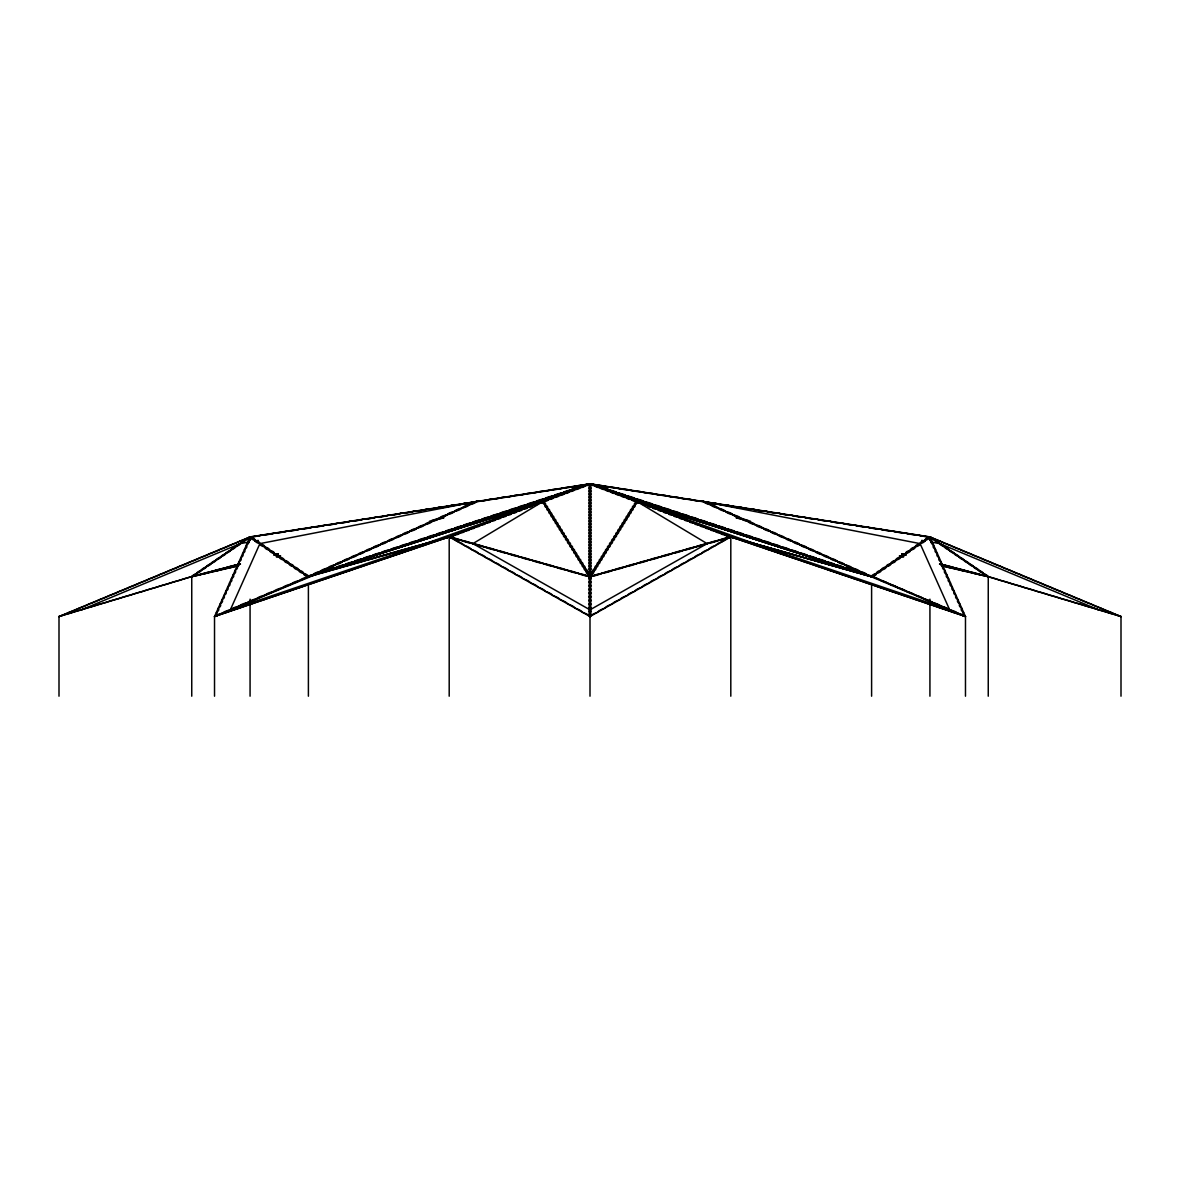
<?xml version="1.0" encoding="UTF-8"?>
<svg xmlns="http://www.w3.org/2000/svg" width="1180" height="1180" viewBox="0 0 1180 1180"><rect width="100%" height="100%" fill="white"/><g stroke="black" fill="none" stroke-linecap="round" stroke-linejoin="round"><path stroke-width="1.5" d="M1121 696.2L1121 616.55L929.929 536.9A17.228 4.897 1.9 0 0 925.017 540.248A17.228 4.897 1.9 0 0 920.105 543.611A16.83 5.163 5.7 0 1 915.252 546.915A16.83 4.779 1.9 0 0 910.414 550.234A16.83 4.779 1.9 0 0 905.562 553.538A16.83 5.163 5.7 0 1 900.709 556.857A16.83 5.163 5.7 0 1 895.856 560.161A16.83 5.163 5.7 0 1 891.003 563.48A16.83 4.779 1.9 0 0 886.15 566.784A16.83 5.163 5.7 0 1 881.312 570.102A16.83 4.779 1.9 0 0 876.46 573.406A16.83 4.779 1.9 0 0 871.71 576.091L965.476 616.55L965.476 696.2M588.451 576.106L588.348 575.914A17.081 3.82 10.5 0 1 588.746 574.719L589.203 574.026A17.081 3.82 10.5 0 0 586.667 571.385A17.081 3.82 10.5 0 0 584.587 568.052A17.081 3.82 10.5 0 1 582.522 564.733A17.081 3.82 10.5 0 0 580.442 561.4A17.081 3.82 10.5 0 1 578.362 558.081A17.081 3.82 10.5 0 0 576.283 554.748A17.081 3.82 10.5 0 1 574.218 551.414A17.081 3.82 10.5 0 0 572.138 548.095A17.081 3.82 10.5 0 1 570.058 544.762A17.081 3.82 10.5 0 1 567.978 541.428A17.081 3.82 10.5 0 1 565.899 538.11A17.081 3.82 10.5 0 1 563.834 534.776A17.081 3.82 10.5 0 1 561.754 531.457A17.081 3.82 10.5 0 1 559.674 528.124A17.081 3.82 10.5 0 0 557.594 524.79A17.081 3.82 10.5 0 1 555.529 521.472A17.081 3.82 10.5 0 1 553.45 518.138A17.081 3.82 10.5 0 0 551.37 514.804A17.081 3.82 10.5 0 0 549.29 511.486A17.081 3.82 10.5 0 1 547.225 508.152A17.081 3.82 10.5 0 1 545.145 504.834A17.081 3.82 10.5 0 0 543.066 501.5L538.05 503.049M591.549 576.106L591.652 575.914A17.081 3.82 -10.5 0 0 591.254 574.719L590.797 574.026A17.081 3.82 -10.5 0 1 593.334 571.385A17.081 3.82 -10.5 0 0 595.413 568.052A17.081 3.82 -10.5 0 0 597.478 564.733A17.081 3.82 -10.5 0 0 599.558 561.4A17.081 3.82 -10.5 0 0 601.638 558.081A17.081 3.82 -10.5 0 1 603.718 554.748A17.081 3.82 -10.5 0 1 605.783 551.414A17.081 3.82 -10.5 0 0 607.862 548.095A17.081 3.82 -10.5 0 1 609.942 544.762A17.081 3.82 -10.5 0 0 612.022 541.428A17.081 3.82 -10.5 0 0 614.101 538.11A17.081 3.82 -10.5 0 1 616.167 534.776A17.081 3.82 -10.5 0 0 618.246 531.457A17.081 3.82 -10.5 0 0 620.326 528.124A17.081 3.82 -10.5 0 0 622.406 524.79A17.081 3.82 -10.5 0 0 624.471 521.472A17.081 3.82 -10.5 0 0 626.55 518.138A17.081 3.82 -10.5 0 0 628.63 514.804A17.081 3.82 -10.5 0 1 630.71 511.486A17.081 3.82 -10.5 0 0 632.775 508.152A17.081 3.82 -10.5 0 0 634.855 504.834A17.081 3.82 -10.5 0 1 636.935 501.5L641.95 503.049M939.663 563.893L988.25 576.725L1121 616.55A17.007 2.552 16.7 0 1 1117.962 615.473L1117.003 615.119A17.007 2.552 16.7 0 1 1110.94 612.361A17.007 2.552 16.7 0 1 1100.881 608.172A17.007 2.552 16.7 0 1 1090.836 603.968A17.007 2.552 16.7 0 1 1080.777 599.779A17.007 2.552 16.7 0 1 1070.717 595.59A17.007 2.552 16.7 0 1 1060.658 591.401A17.007 2.552 16.7 0 1 1050.598 587.212A17.007 2.552 16.7 0 1 1040.554 583.009A17.007 2.552 16.7 0 1 1030.494 578.82A17.007 2.552 16.7 0 1 1020.435 574.63A17.007 2.552 16.7 0 1 1010.375 570.442A17.007 2.552 16.7 0 1 1000.316 566.238A17.007 2.552 16.7 0 1 990.271 562.049A17.007 2.552 16.7 0 1 980.211 557.86A17.007 2.552 16.7 0 1 970.152 553.671A17.007 2.552 16.7 0 1 960.092 549.482A17.007 2.552 16.7 0 1 950.048 545.278A17.007 2.552 16.7 0 1 939.988 541.089A17.007 2.552 16.7 0 1 933.351 538.582L932.554 538.227A17.228 2.581 16.7 0 0 929.929 536.9L590 483.8A18.511 3.304 -13.1 0 1 584.351 484.936L583.259 485.113A18.511 3.304 -13.1 0 1 577.404 485.762A18.511 5.266 -1.9 0 1 564.822 487.738A18.511 3.304 -13.1 0 1 552.225 489.7A18.511 5.266 -1.9 0 1 539.644 491.662A18.511 3.304 -13.1 0 1 527.047 493.638A18.511 5.266 -1.9 0 1 514.465 495.6A18.511 3.304 -13.1 0 1 501.869 497.562A18.511 5.266 -1.9 0 1 489.287 499.538A18.511 3.304 -13.1 0 1 476.691 501.5A17.081 4.853 -1.9 0 1 469.242 504.834A17.081 4.853 -1.9 0 0 461.793 508.152A17.081 4.853 -1.9 0 0 454.359 511.486A17.081 4.853 -1.9 0 0 446.91 514.804A17.081 4.853 -1.9 0 0 439.462 518.138A17.081 4.853 -1.9 0 0 432.013 521.472A17.081 4.853 -1.9 0 0 424.579 524.79A17.081 4.853 -1.9 0 1 417.13 528.124A17.081 4.853 -1.9 0 1 409.681 531.457A17.081 4.853 -1.9 0 0 402.233 534.776A17.081 4.853 -1.9 0 0 394.799 538.11A17.081 4.853 -1.9 0 0 387.35 541.428A17.081 4.853 -1.9 0 1 379.901 544.762A17.081 4.853 -1.9 0 0 372.452 548.095A17.081 4.853 -1.9 0 1 365.018 551.414A17.081 4.853 -1.9 0 0 357.57 554.748A17.081 4.853 -1.9 0 1 350.121 558.081A17.081 4.853 -1.9 0 1 342.672 561.4A17.081 4.853 -1.9 0 1 335.223 564.733A17.081 4.853 -1.9 0 1 327.789 568.052A17.081 4.853 -1.9 0 0 320.341 571.385A17.081 4.853 -1.9 0 0 312.892 574.719L312.095 575.501L322.273 572.33M739.801 508.005L703.31 501.5A18.511 5.266 1.9 0 1 690.713 499.538A18.511 5.266 1.9 0 1 678.131 497.562A18.511 5.266 1.9 0 1 665.535 495.6A18.511 5.266 1.9 0 1 652.953 493.638A18.511 5.266 1.9 0 1 640.356 491.662A18.511 5.266 1.9 0 1 627.775 489.7A18.511 5.266 1.9 0 1 615.178 487.738A18.511 5.266 1.9 0 1 602.597 485.762A18.511 3.304 13.1 0 1 596.741 485.113L595.649 484.936A18.511 3.304 13.1 0 1 590 483.8A18.511 4.145 10.5 0 1 589.012 484.936L588.599 485.113A18.511 4.145 10.5 0 1 584.779 485.762A18.511 4.145 10.5 0 1 579.572 487.738A18.511 4.145 10.5 0 1 574.35 489.7A18.511 4.145 10.5 0 1 569.144 491.662A18.511 4.145 10.5 0 1 563.922 493.638A18.511 4.145 10.5 0 1 558.715 495.6A18.511 4.145 10.5 0 1 553.494 497.562A18.511 4.145 10.5 0 1 548.287 499.538L543.066 501.5A18.511 4.145 10.5 0 1 542.682 502.223L542.608 502.444A17.081 3.82 10.5 0 0 545.145 504.834A17.081 3.82 10.5 0 1 547.225 508.152A17.081 3.82 10.5 0 1 549.29 511.486A17.081 3.82 10.5 0 0 551.37 514.804A17.081 3.82 10.5 0 0 553.45 518.138A17.081 3.82 10.5 0 1 555.529 521.472A17.081 3.82 10.5 0 1 557.594 524.79A17.081 3.82 10.5 0 0 559.674 528.124A17.081 3.82 10.5 0 1 561.754 531.457A17.081 3.82 10.5 0 1 563.834 534.776A17.081 3.82 10.5 0 1 565.899 538.11A17.081 3.82 10.5 0 1 567.978 541.428A17.081 3.82 10.5 0 1 570.058 544.762A17.081 3.82 10.5 0 1 572.138 548.095A17.081 3.82 10.5 0 0 574.218 551.414A17.081 3.82 10.5 0 1 576.283 554.748A17.081 3.82 10.5 0 0 578.362 558.081A17.081 3.82 10.5 0 1 580.442 561.4A17.081 3.82 10.5 0 0 582.522 564.733A17.081 3.82 10.5 0 1 584.587 568.052A17.081 3.82 10.5 0 0 586.667 571.385A17.081 3.82 10.5 0 0 588.746 574.719L590 573.731L591.254 574.719A17.081 3.82 -10.5 0 0 593.334 571.385A17.081 3.82 -10.5 0 1 595.413 568.052A17.081 3.82 -10.5 0 1 597.478 564.733A17.081 3.82 -10.5 0 1 599.558 561.4A17.081 3.82 -10.5 0 1 601.638 558.081A17.081 3.82 -10.5 0 0 603.718 554.748A17.081 3.82 -10.5 0 0 605.783 551.414A17.081 3.82 -10.5 0 1 607.862 548.095A17.081 3.82 -10.5 0 0 609.942 544.762A17.081 3.82 -10.5 0 1 612.022 541.428A17.081 3.82 -10.5 0 1 614.101 538.11A17.081 3.82 -10.5 0 0 616.167 534.776A17.081 3.82 -10.5 0 1 618.246 531.457A17.081 3.82 -10.5 0 1 620.326 528.124A17.081 3.82 -10.5 0 1 622.406 524.79A17.081 3.82 -10.5 0 1 624.471 521.472A17.081 3.82 -10.5 0 1 626.55 518.138A17.081 3.82 -10.5 0 1 628.63 514.804A17.081 3.82 -10.5 0 0 630.71 511.486A17.081 3.82 -10.5 0 1 632.775 508.152A17.081 3.82 -10.5 0 1 634.855 504.834A17.081 3.82 -10.5 0 0 637.392 502.444L637.392 502.178A18.511 4.145 -10.5 0 1 636.935 501.5L631.713 499.538A18.511 4.145 -10.5 0 1 626.506 497.562A18.511 4.145 -10.5 0 1 621.285 495.6A18.511 4.145 -10.5 0 1 616.078 493.638A18.511 4.145 -10.5 0 1 610.856 491.662A18.511 4.145 -10.5 0 1 605.65 489.7A18.511 4.145 -10.5 0 1 600.428 487.738A18.511 4.145 -10.5 0 1 595.222 485.762A18.511 4.145 -10.5 0 1 591.401 485.113L590.988 484.936A18.511 4.145 -10.5 0 1 590 483.8L250.072 536.9L59 616.55L59 696.2M591.254 574.719L590 575.501L588.746 574.719M238.862 565.515A17.051 3.039 -13.1 0 0 230.292 567.727A17.051 3.039 -13.1 0 0 217.445 570.736A17.051 3.039 -13.1 0 0 204.597 573.731L199.361 574.719A17.081 3.053 -13.1 0 0 193.889 575.914L59 616.55A13.482 2.021 -16.7 0 1 61.685 615.591L62.614 615.282A13.482 2.021 -16.7 0 1 70.18 613.202A13.482 2.021 -16.7 0 1 81.346 609.839A16.107 2.419 -16.7 0 1 93.618 606.166A16.107 2.419 -16.7 0 1 105.89 602.479A16.107 2.419 -16.7 0 1 118.147 598.806A16.107 2.419 -16.7 0 1 130.419 595.118A16.107 2.419 -16.7 0 1 142.691 591.446A16.107 2.419 -16.7 0 1 154.949 587.758A16.107 2.419 -16.7 0 1 167.221 584.085A16.107 2.419 -16.7 0 1 179.478 580.398A16.107 2.419 -16.7 0 1 191.75 576.725L240.337 563.893M59 616.55A17.007 2.552 -16.7 0 0 62.039 615.473L62.997 615.119A17.007 2.552 -16.7 0 0 69.059 612.361A17.007 2.552 -16.7 0 0 79.119 608.172A17.007 2.552 -16.7 0 0 89.164 603.968A17.007 2.552 -16.7 0 0 99.223 599.779A17.007 2.552 -16.7 0 0 109.283 595.59A17.007 2.552 -16.7 0 0 119.342 591.401A17.007 2.552 -16.7 0 0 129.402 587.212A17.007 2.552 -16.7 0 0 139.447 583.009A17.007 2.552 -16.7 0 0 149.506 578.82A17.007 2.552 -16.7 0 0 159.566 574.63A17.007 2.552 -16.7 0 0 169.625 570.442A17.007 2.552 -16.7 0 0 179.685 566.238A17.007 2.552 -16.7 0 0 189.729 562.049A17.007 2.552 -16.7 0 0 199.789 557.86A17.007 2.552 -16.7 0 0 209.848 553.671A17.007 2.552 -16.7 0 0 219.908 549.482A17.007 2.552 -16.7 0 0 229.953 545.278A17.007 2.552 -16.7 0 0 240.012 541.089A17.007 2.552 -16.7 0 0 246.65 538.582L247.446 538.227A17.228 2.581 -16.7 0 1 250.072 536.9A17.228 4.897 -1.9 0 1 254.983 540.248A17.228 5.295 -5.7 0 0 259.895 543.611A16.83 4.779 -1.9 0 1 264.748 546.915A16.83 4.779 -1.9 0 1 269.586 550.234A16.83 5.163 -5.7 0 0 274.439 553.538A16.83 4.779 -1.9 0 1 279.291 556.857A16.83 5.163 -5.7 0 0 284.144 560.161A16.83 4.779 -1.9 0 1 288.997 563.48A16.83 4.779 -1.9 0 1 293.85 566.784A16.83 5.163 -5.7 0 0 298.688 570.102A16.83 4.779 -1.9 0 1 303.54 573.406A16.83 4.779 -1.9 0 1 308.29 576.091L308.747 575.914A17.081 4.853 -1.9 0 1 312.892 574.719L371.582 556.518M81.346 609.839L240.248 543.611A17.228 2.581 -16.7 0 1 245.16 540.248A17.228 3.068 -13.1 0 0 250.072 536.9A18.511 5.266 -1.9 0 0 262.668 534.938A18.511 3.304 -13.1 0 0 275.25 532.962A18.511 3.304 -13.1 0 0 287.846 531A18.511 3.304 -13.1 0 0 300.428 529.038A18.511 3.304 -13.1 0 0 313.024 527.062A18.511 5.266 -1.9 0 0 325.606 525.1A18.511 3.304 -13.1 0 0 338.203 523.138A18.511 3.304 -13.1 0 0 350.785 521.162A18.511 3.304 -13.1 0 0 363.381 519.2A18.511 5.266 -1.9 0 0 375.978 517.238A18.511 3.304 -13.1 0 0 388.559 515.262A18.511 3.304 -13.1 0 0 401.156 513.3A18.511 3.304 -13.1 0 0 413.738 511.338A18.511 3.304 -13.1 0 0 426.334 509.362A18.511 3.304 -13.1 0 0 438.916 507.4A18.511 3.304 -13.1 0 0 451.512 505.438A18.511 5.266 -1.9 0 0 464.094 503.462A18.511 3.304 -13.1 0 0 466.852 503.226L467.855 503.108A18.511 3.304 -13.1 0 0 472.148 502.444L473.269 502.223A18.511 3.304 -13.1 0 0 476.691 501.5A18.511 5.266 -1.9 0 0 489.287 499.538A18.511 3.304 -13.1 0 0 501.869 497.562A18.511 5.266 -1.9 0 0 514.465 495.6A18.511 3.304 -13.1 0 0 527.047 493.638A18.511 5.266 -1.9 0 0 539.644 491.662A18.511 3.304 -13.1 0 0 552.225 489.7A18.511 5.266 -1.9 0 0 564.822 487.738A18.511 3.304 -13.1 0 0 577.404 485.762A18.511 5.266 -1.9 0 0 584.248 485.113L585.295 484.936A18.511 5.266 -1.9 0 0 590 483.8L607.671 487.915M604.957 487.148A17.051 3.039 13.1 0 0 602.847 486.794A17.051 3.039 13.1 0 0 590 483.8L449.197 536.9L214.524 616.55L214.524 696.2M871.71 576.106L871.253 575.914A17.081 4.853 1.9 0 0 867.108 574.719A17.081 4.853 1.9 0 0 859.66 571.385A17.081 4.853 1.9 0 1 852.211 568.052A17.081 4.853 1.9 0 1 844.777 564.733A17.081 4.853 1.9 0 1 837.328 561.4A17.081 4.853 1.9 0 1 829.879 558.081A17.081 4.853 1.9 0 1 822.431 554.748A17.081 4.853 1.9 0 1 814.982 551.414A17.081 4.853 1.9 0 0 807.548 548.095A17.081 4.853 1.9 0 1 800.099 544.762A17.081 4.853 1.9 0 1 792.65 541.428A17.081 4.853 1.9 0 1 785.202 538.11A17.081 4.853 1.9 0 1 777.767 534.776A17.081 4.853 1.9 0 0 770.319 531.457A17.081 4.853 1.9 0 1 762.87 528.124A17.081 4.853 1.9 0 0 755.421 524.79A17.081 4.853 1.9 0 1 747.987 521.472A17.081 4.853 1.9 0 0 740.538 518.138A17.081 4.853 1.9 0 0 733.09 514.804A17.081 4.853 1.9 0 1 725.641 511.486A17.081 4.853 1.9 0 1 718.207 508.152A17.081 4.853 1.9 0 1 710.758 504.834A17.081 4.853 1.9 0 1 703.31 501.5A18.511 3.304 13.1 0 0 706.731 502.223L707.852 502.444A18.511 3.304 13.1 0 0 712.145 503.108L713.148 503.226A18.511 3.304 13.1 0 0 715.906 503.462A18.511 5.266 1.9 0 0 728.488 505.438A18.511 3.304 13.1 0 0 741.084 507.4A18.511 3.304 13.1 0 0 753.666 509.362A18.511 5.266 1.9 0 0 766.263 511.338A18.511 5.266 1.9 0 0 778.844 513.3A18.511 5.266 1.9 0 0 791.441 515.262A18.511 5.266 1.9 0 0 804.023 517.238A18.511 5.266 1.9 0 0 816.619 519.2A18.511 5.266 1.9 0 0 829.216 521.162A18.511 3.304 13.1 0 0 841.797 523.138A18.511 5.266 1.9 0 0 854.394 525.1A18.511 5.266 1.9 0 0 866.976 527.062A18.511 5.266 1.9 0 0 879.572 529.038A18.511 5.266 1.9 0 0 892.154 531A18.511 5.266 1.9 0 0 904.75 532.962A18.511 3.304 13.1 0 0 917.332 534.938A18.511 5.266 1.9 0 0 929.929 536.9L965.476 616.55A13.482 1.283 18 0 1 962.88 615.591L962.098 615.282A13.482 1.283 18 0 1 957.57 613.202A13.482 1.283 18 0 1 949.664 609.839L754.507 543.611L636.935 501.5A18.511 4.145 -10.5 0 1 631.713 499.538L590 483.8A17.036 4.838 -1.9 0 0 580.914 486.794A17.051 4.853 -1.9 0 0 571.828 489.789A17.051 4.853 -1.9 0 0 562.742 492.798A17.051 4.853 -1.9 0 0 553.671 495.792A17.051 4.853 -1.9 0 0 544.585 498.786A17.051 4.853 -1.9 0 0 535.499 501.78A17.051 4.853 -1.9 0 0 526.413 504.789A17.051 4.853 -1.9 0 0 517.327 507.784A17.051 4.853 -1.9 0 0 508.241 510.778A17.051 4.853 -1.9 0 0 499.155 513.772A17.051 4.853 -1.9 0 0 490.069 516.766A17.051 4.853 -1.9 0 0 480.998 519.775A17.051 4.853 -1.9 0 0 471.912 522.77A17.051 4.853 -1.9 0 0 462.825 525.764A17.051 4.853 -1.9 0 0 453.74 528.758A17.051 4.853 -1.9 0 0 444.654 531.767A17.051 4.853 -1.9 0 0 435.568 534.761A17.051 4.853 -1.9 0 0 426.481 537.755A17.051 4.853 -1.9 0 0 417.41 540.75A17.051 4.853 -1.9 0 0 408.324 543.759A17.051 4.853 -1.9 0 0 399.238 546.753A17.051 4.853 -1.9 0 0 390.152 549.747A17.051 4.853 -1.9 0 0 381.066 552.742A17.051 4.853 -1.9 0 0 371.98 555.736A17.051 4.853 -1.9 0 0 362.894 558.745A17.051 4.853 -1.9 0 0 353.808 561.739A17.051 4.853 -1.9 0 0 344.737 564.733A17.051 4.853 -1.9 0 0 335.651 567.727A17.051 4.853 -1.9 0 0 326.565 570.736A17.051 4.853 -1.9 0 0 317.479 573.731L214.524 616.55L250.072 536.9A18.511 3.304 -13.1 0 0 262.668 534.938A18.511 5.266 -1.9 0 0 275.25 532.962A18.511 5.266 -1.9 0 0 287.846 531A18.511 5.266 -1.9 0 0 300.428 529.038A18.511 5.266 -1.9 0 0 313.024 527.062A18.511 3.304 -13.1 0 0 325.606 525.1A18.511 5.266 -1.9 0 0 338.203 523.138A18.511 5.266 -1.9 0 0 350.785 521.162A18.511 5.266 -1.9 0 0 363.381 519.2A18.511 3.304 -13.1 0 0 375.978 517.238A18.511 5.266 -1.9 0 0 388.559 515.262A18.511 5.266 -1.9 0 0 401.156 513.3A18.511 5.266 -1.9 0 0 413.738 511.338A18.511 5.266 -1.9 0 0 426.334 509.362A18.511 5.266 -1.9 0 0 438.916 507.4A18.511 5.266 -1.9 0 0 451.512 505.438A18.511 3.304 -13.1 0 0 464.094 503.462A18.511 5.266 -1.9 0 0 467.59 503.226L468.726 503.108A18.511 5.266 -1.9 0 0 473.018 502.444L474.006 502.223A18.511 5.266 -1.9 0 0 476.691 501.5L308.393 576.725A16.107 1.519 -18 0 1 299.72 580.398A16.107 1.519 -18 0 1 291.047 584.085A16.107 4.941 -5.7 0 0 282.374 587.758A16.107 1.519 -18 0 1 273.701 591.446A16.107 1.519 -18 0 1 265.028 595.118A16.107 1.519 -18 0 1 256.355 598.806A16.107 4.941 -5.7 0 0 247.682 602.479A16.107 1.519 -18 0 1 239.009 606.166A16.107 4.941 -5.7 0 0 230.336 609.839A13.482 4.145 -5.7 0 0 222.43 613.202A13.482 1.283 -18 0 1 217.902 615.282L217.12 615.591A13.482 1.283 -18 0 1 214.524 616.55A13.482 4.145 -5.7 0 1 215.733 615.591L216.265 615.282A13.482 4.145 -5.7 0 1 222.43 613.202A13.482 1.283 -18 0 0 230.336 609.839A16.107 1.519 -18 0 0 239.009 606.166A16.107 4.941 -5.7 0 1 247.682 602.479A16.107 1.519 -18 0 0 256.355 598.806A16.107 4.941 -5.7 0 1 265.028 595.118A16.107 4.941 -5.7 0 1 273.701 591.446A16.107 4.941 -5.7 0 1 282.374 587.758A16.107 1.519 -18 0 0 291.047 584.085A16.107 4.941 -5.7 0 1 299.72 580.398A16.107 4.941 -5.7 0 1 308.393 576.725L590 483.8A18.511 5.266 1.9 0 0 594.705 484.936L595.753 485.113A18.511 5.266 1.9 0 0 602.597 485.762A18.511 3.304 13.1 0 0 615.178 487.738A18.511 3.304 13.1 0 0 627.775 489.7A18.511 3.304 13.1 0 0 640.356 491.662A18.511 3.304 13.1 0 0 652.953 493.638A18.511 3.304 13.1 0 0 665.535 495.6A18.511 3.304 13.1 0 0 678.131 497.562A18.511 3.304 13.1 0 0 690.713 499.538A18.511 3.304 13.1 0 0 703.31 501.5L920.105 543.611A17.228 5.295 5.7 0 0 925.017 540.248A17.228 5.295 5.7 0 0 929.088 538.552L929.383 538.257A17.007 5.222 5.7 0 1 929.929 536.9A17.007 2.552 16.7 0 0 932.554 538.227L933.1 538.552A17.228 2.581 16.7 0 1 934.84 540.248A17.228 2.581 16.7 0 1 939.752 543.611A16.83 2.994 13.1 0 0 944.605 546.915A16.83 2.522 16.7 0 1 949.443 550.234A16.83 2.994 13.1 0 0 954.296 553.538A16.83 2.994 13.1 0 0 959.148 556.857A16.83 2.994 13.1 0 0 964.001 560.161A16.83 2.522 16.7 0 1 968.854 563.48A16.83 2.994 13.1 0 0 973.707 566.784A16.83 2.994 13.1 0 0 978.544 570.102A16.83 2.994 13.1 0 0 983.397 573.406A16.83 2.522 16.7 0 1 988.25 576.725A16.107 2.419 16.7 0 1 1000.522 580.398A16.107 2.419 16.7 0 1 1012.779 584.085A16.107 2.419 16.7 0 1 1025.051 587.758A16.107 2.419 16.7 0 1 1037.309 591.446A16.107 2.419 16.7 0 1 1049.581 595.118A16.107 2.419 16.7 0 1 1061.852 598.806A16.107 2.419 16.7 0 1 1074.11 602.479A16.107 2.419 16.7 0 1 1086.382 606.166A16.107 2.419 16.7 0 1 1098.654 609.839A13.482 2.021 16.7 0 1 1109.82 613.202A13.482 2.021 16.7 0 1 1117.386 615.282L1118.315 615.591A13.482 2.021 16.7 0 1 1121 616.55M572.33 487.915L590 483.8L730.803 536.9L965.476 616.55A13.482 4.145 5.7 0 0 964.267 615.591L963.736 615.282A13.482 4.145 5.7 0 0 957.57 613.202A13.482 4.145 5.7 0 0 949.664 609.839A16.107 1.519 18 0 1 940.991 606.166A16.107 1.519 18 0 1 932.318 602.479A16.107 4.941 5.7 0 0 923.645 598.806A16.107 4.941 5.7 0 0 914.972 595.118A16.107 4.941 5.7 0 0 906.299 591.446A16.107 1.519 18 0 1 897.626 587.758A16.107 1.519 18 0 1 888.953 584.085A16.107 1.519 18 0 1 880.28 580.398A16.107 1.519 18 0 1 871.607 576.725L590 483.8L327.819 570.456M240.469 564.055A17.081 3.053 -13.1 0 1 237.18 564.733A17.081 3.053 -13.1 0 1 224.583 568.052A17.081 3.053 -13.1 0 0 211.972 571.385A17.081 3.053 -13.1 0 0 199.361 574.719L196.986 575.501M314.662 574.719L316.668 574.026M323.055 572.064L327.052 570.707M191.75 696.2L191.75 576.725A16.83 2.522 -16.7 0 1 196.603 573.406A16.83 2.522 -16.7 0 1 201.456 570.102A16.83 2.994 -13.1 0 0 206.294 566.784A16.83 2.994 -13.1 0 0 211.146 563.48A16.83 2.994 -13.1 0 0 215.999 560.161A16.83 2.994 -13.1 0 0 220.852 556.857A16.83 2.994 -13.1 0 0 225.705 553.538A16.83 2.994 -13.1 0 0 230.557 550.234A16.83 2.522 -16.7 0 1 235.395 546.915A16.83 2.522 -16.7 0 1 240.248 543.611A17.228 3.068 -13.1 0 0 245.16 540.248A17.228 2.581 -16.7 0 1 246.9 538.552L247.387 538.257A17.007 2.552 -16.7 0 0 250.072 536.9L308.393 576.725A16.83 1.593 -18 0 0 320.105 573.406A16.83 1.593 -18 0 0 331.816 570.102A16.83 1.593 -18 0 0 343.528 566.784A16.83 1.593 -18 0 0 355.239 563.48A16.83 1.593 -18 0 0 366.936 560.161A16.83 1.593 -18 0 0 378.647 556.857A16.83 1.593 -18 0 0 390.359 553.538A16.83 1.593 -18 0 0 402.07 550.234A16.83 1.593 -18 0 0 413.782 546.915A16.83 1.593 -18 0 0 425.493 543.611A17.228 1.637 -18 0 0 437.338 540.248L449.197 536.9L590 616.55A13.482 3.835 -9 0 0 590.974 615.591L591.165 615.282A13.482 3.835 -9 0 0 590 613.202A13.482 3.835 9 0 1 590 609.839A16.107 4.573 9 0 1 590 606.166A16.107 4.573 9 0 1 590 602.479A16.107 4.573 9 0 1 590 598.806A16.107 4.573 9 0 1 590 595.118A16.107 4.573 9 0 1 590 591.446A16.107 4.573 9 0 1 590 587.758A16.107 4.573 9 0 1 590 584.085A16.107 4.573 9 0 1 590 580.398A16.107 4.573 -9 0 0 590 576.725L636.935 501.5A17.081 3.82 -10.5 0 1 637.392 502.178L637.584 502.444A18.511 4.145 -10.5 0 0 639.354 503.108L639.973 503.226A18.511 4.145 -10.5 0 0 642.156 503.462A18.511 4.145 -10.5 0 0 647.363 505.438A18.511 4.145 -10.5 0 0 652.584 507.4A18.511 4.145 -10.5 0 0 657.791 509.362A18.511 4.145 -10.5 0 0 663.013 511.338A18.511 4.145 -10.5 0 0 668.219 513.3A18.511 4.145 -10.5 0 0 673.441 515.262A18.511 4.145 -10.5 0 0 678.648 517.238A18.511 4.145 -10.5 0 0 683.869 519.2A18.511 4.145 -10.5 0 0 689.091 521.162A18.511 4.145 -10.5 0 0 694.297 523.138A18.511 4.145 -10.5 0 0 699.519 525.1A18.511 4.145 -10.5 0 0 704.726 527.062A18.511 4.145 -10.5 0 0 709.947 529.038A18.511 4.145 -10.5 0 0 715.154 531A18.511 4.145 -10.5 0 0 720.375 532.962A18.511 4.145 -10.5 0 0 725.582 534.938A18.511 4.145 -10.5 0 0 730.803 536.9L871.607 576.725A16.83 5.163 5.7 0 0 876.46 573.406A16.83 5.163 5.7 0 0 881.312 570.102A16.83 4.779 1.9 0 1 886.15 566.784A16.83 5.163 5.7 0 0 891.003 563.48A16.83 4.779 1.9 0 1 895.856 560.161A16.83 4.779 1.9 0 1 900.709 556.857A16.83 4.779 1.9 0 1 905.562 553.538A16.83 5.163 5.7 0 0 910.414 550.234A16.83 5.163 5.7 0 0 915.252 546.915A16.83 4.779 1.9 0 1 920.105 543.611L949.664 609.839A16.107 4.941 5.7 0 0 940.991 606.166A16.107 4.941 5.7 0 0 932.318 602.479A16.107 1.519 18 0 1 923.645 598.806A16.107 1.519 18 0 1 914.972 595.118A16.107 1.519 18 0 1 906.299 591.446A16.107 4.941 5.7 0 0 897.626 587.758A16.107 4.941 5.7 0 0 888.953 584.085A16.107 4.941 5.7 0 0 880.28 580.398A16.107 4.941 5.7 0 0 871.607 576.725L862.521 573.731A17.051 4.853 1.9 0 0 853.435 570.736A17.051 4.853 1.9 0 0 844.349 567.727A17.051 4.853 1.9 0 0 835.263 564.733A17.051 4.853 1.9 0 0 826.192 561.739A17.051 4.853 1.9 0 0 817.106 558.745A17.051 4.853 1.9 0 0 808.02 555.736A17.051 4.853 1.9 0 0 798.934 552.742A17.051 4.853 1.9 0 0 789.848 549.747A17.051 4.853 1.9 0 0 780.762 546.753A17.051 4.853 1.9 0 0 771.676 543.759A17.051 4.853 1.9 0 0 762.59 540.75A17.051 4.853 1.9 0 0 753.519 537.755A17.051 4.853 1.9 0 0 744.433 534.761A17.051 4.853 1.9 0 0 735.347 531.767A17.051 4.853 1.9 0 0 726.261 528.758A17.051 4.853 1.9 0 0 717.175 525.764A17.051 4.853 1.9 0 0 708.089 522.77A17.051 4.853 1.9 0 0 699.003 519.775A17.051 4.853 1.9 0 0 689.931 516.766A17.051 4.853 1.9 0 0 680.845 513.772A17.051 4.853 1.9 0 0 671.759 510.778A17.051 4.853 1.9 0 0 662.673 507.784A17.051 4.853 1.9 0 0 653.587 504.789A17.051 4.853 1.9 0 0 644.501 501.78A17.051 4.853 1.9 0 0 635.415 498.786A17.051 4.853 1.9 0 0 626.329 495.792A17.051 4.853 1.9 0 0 617.258 492.798A17.051 4.853 1.9 0 0 608.172 489.789A17.051 4.853 1.9 0 0 599.086 486.794A17.051 4.853 1.9 0 0 590 483.8L548.346 499.479A18.511 4.145 10.5 0 1 543.066 501.5L425.493 543.611L230.336 609.839L259.895 543.611L476.691 501.5A17.081 3.053 -13.1 0 1 469.566 503.624M311.889 575.648L310.488 576.106M321.255 572.536L329.456 569.822M320.37 572.816L317.479 573.731M527.667 506.382L537.697 503.27M527.312 506.603L455.008 529.673M423.856 539.658L433.871 536.546M434.24 536.34L444.255 533.227M444.624 533.006L454.639 529.894M371.951 556.296L381.966 553.199M382.335 552.977L392.35 549.865M392.704 549.644L402.734 546.532M403.088 546.311L413.118 543.213M413.472 542.992L423.502 539.88M330.415 569.615L543.066 501.5L590 576.725A16.107 4.573 9 0 0 590 580.398A16.107 4.573 -9 0 1 590 584.085A16.107 4.573 -9 0 1 590 587.758A16.107 4.573 -9 0 1 590 591.446A16.107 4.573 -9 0 1 590 595.118A16.107 4.573 -9 0 1 590 598.806A16.107 4.573 -9 0 1 590 602.479A16.107 4.573 -9 0 1 590 606.166A16.107 4.573 -9 0 1 590 609.839A13.482 3.835 -9 0 1 590 613.202A13.482 3.835 9 0 0 588.835 615.282L589.026 615.591A13.482 3.835 9 0 0 590 616.55L730.803 536.9L736.276 538.404M312.656 575.471L437.338 540.248A17.228 1.637 -18 0 0 443.857 538.552L444.904 538.242A17.007 1.608 -18 0 1 449.197 536.9A18.511 4.145 10.5 0 0 454.418 534.938A18.511 4.145 10.5 0 0 459.625 532.962A18.511 4.145 10.5 0 0 464.846 531A18.511 4.145 10.5 0 0 470.053 529.038A18.511 4.145 10.5 0 0 475.275 527.062A18.511 4.145 10.5 0 0 480.481 525.1A18.511 4.145 10.5 0 0 485.703 523.138A18.511 4.145 10.5 0 0 490.91 521.162A18.511 4.145 10.5 0 0 496.131 519.2A18.511 4.145 10.5 0 0 501.353 517.238A18.511 4.145 10.5 0 0 506.559 515.262A18.511 4.145 10.5 0 0 511.781 513.3A18.511 4.145 10.5 0 0 516.988 511.338A18.511 4.145 10.5 0 0 522.209 509.362A18.511 4.145 10.5 0 0 527.416 507.4A18.511 4.145 10.5 0 0 532.637 505.438A18.511 4.145 10.5 0 0 537.844 503.462A18.511 4.145 10.5 0 0 540.027 503.226L540.647 503.108A18.511 4.145 10.5 0 0 542.417 502.444L542.682 502.223A17.081 3.82 10.5 0 1 543.066 501.5L308.393 576.725A16.83 5.163 -5.7 0 1 303.54 573.406A16.83 5.163 -5.7 0 1 298.688 570.102A16.83 4.779 -1.9 0 0 293.85 566.784A16.83 5.163 -5.7 0 1 288.997 563.48A16.83 5.163 -5.7 0 1 284.144 560.161A16.83 4.779 -1.9 0 0 279.291 556.857A16.83 5.163 -5.7 0 1 274.439 553.538A16.83 4.779 -1.9 0 0 269.586 550.234A16.83 5.163 -5.7 0 1 264.748 546.915A16.83 5.163 -5.7 0 1 259.895 543.611A17.228 4.897 -1.9 0 0 254.983 540.248A17.228 5.295 -5.7 0 1 250.912 538.552L250.617 538.257A17.007 5.222 -5.7 0 0 250.072 536.9L191.75 576.725L238.316 565.854M273.908 554.954A17.081 3.053 -13.1 0 1 274.999 554.748L278.156 553.922M465.658 504.406L476.691 501.5L440.199 508.005M276.858 556.872L280.073 556.119M429.417 521.265L443.872 517.902M312.892 574.719L315.532 574.026A17.081 4.853 -1.9 0 0 320.341 571.385A17.081 4.853 -1.9 0 0 327.789 568.052A17.081 4.853 -1.9 0 1 335.223 564.733A17.081 4.853 -1.9 0 1 342.672 561.4A17.081 4.853 -1.9 0 1 350.121 558.081A17.081 4.853 -1.9 0 1 357.57 554.748A17.081 4.853 -1.9 0 0 365.018 551.414A17.081 4.853 -1.9 0 1 372.452 548.095A17.081 4.853 -1.9 0 0 379.901 544.762A17.081 4.853 -1.9 0 1 387.35 541.428A17.081 4.853 -1.9 0 0 394.799 538.11A17.081 4.853 -1.9 0 0 402.233 534.776A17.081 4.853 -1.9 0 0 409.681 531.457A17.081 4.853 -1.9 0 1 417.13 528.124A17.081 4.853 -1.9 0 1 424.579 524.79A17.081 4.853 -1.9 0 0 432.013 521.472A17.081 4.853 -1.9 0 0 439.462 518.138A17.081 4.853 -1.9 0 0 446.91 514.804A17.081 4.853 -1.9 0 0 454.359 511.486A17.081 4.853 -1.9 0 0 461.793 508.152A17.081 4.853 -1.9 0 0 469.242 504.834A17.081 4.853 -1.9 0 1 473.269 502.444L474.05 502.178A17.081 4.853 -1.9 0 1 476.691 501.5A17.081 3.053 -13.1 0 0 473.401 502.178L472.31 502.444A17.081 3.053 -13.1 0 0 469.065 503.27M199.361 574.719L202.65 574.026A17.081 3.053 -13.1 0 0 211.972 571.385A17.081 3.053 -13.1 0 0 224.583 568.052A17.081 3.053 -13.1 0 1 237.18 564.733A17.081 3.053 -13.1 0 1 240.071 563.775M249.26 542.004L240.248 543.611A16.83 2.994 -13.1 0 1 235.395 546.915A16.83 2.994 -13.1 0 1 230.557 550.234A16.83 2.522 -16.7 0 0 225.705 553.538A16.83 2.522 -16.7 0 0 220.852 556.857A16.83 2.522 -16.7 0 0 215.999 560.161A16.83 2.522 -16.7 0 0 211.146 563.48A16.83 2.522 -16.7 0 0 206.294 566.784A16.83 2.522 -16.7 0 0 201.456 570.102A16.83 2.994 -13.1 0 1 196.603 573.406A16.83 2.994 -13.1 0 1 193.196 576.091M254.659 541.045L258.272 540.396M433.001 509.288L436.6 508.639M743.4 508.639L746.999 509.288M921.728 540.396L925.341 541.045M930.74 542.004L939.752 543.611L1098.654 609.839M988.25 696.2L988.25 576.725L986.111 575.914A17.081 3.053 13.1 0 0 980.639 574.719L977.35 574.026A17.081 3.053 13.1 0 1 968.028 571.385A17.081 3.053 13.1 0 0 955.417 568.052A17.081 3.053 13.1 0 0 942.82 564.733A17.081 3.053 13.1 0 1 939.531 564.055M983.014 575.501L975.403 573.731A17.051 3.039 13.1 0 0 962.556 570.736A17.051 3.039 13.1 0 0 949.708 567.727A17.051 3.039 13.1 0 0 941.139 565.515M748.12 541.753L742.663 540.248A17.228 1.637 18 0 1 736.143 538.552L735.096 538.242A17.007 1.608 18 0 0 730.803 536.9A17.228 3.85 -10.5 0 0 718.945 540.248A17.228 3.85 -10.5 0 0 707.1 543.611L636.935 501.5L867.905 575.501L864.468 574.026A17.081 4.853 1.9 0 1 859.66 571.385A17.081 4.853 1.9 0 0 852.211 568.052A17.081 4.853 1.9 0 0 844.777 564.733A17.081 4.853 1.9 0 0 837.328 561.4A17.081 4.853 1.9 0 0 829.879 558.081A17.081 4.853 1.9 0 0 822.431 554.748A17.081 4.853 1.9 0 0 814.982 551.414A17.081 4.853 1.9 0 1 807.548 548.095A17.081 4.853 1.9 0 0 800.099 544.762A17.081 4.853 1.9 0 0 792.65 541.428A17.081 4.853 1.9 0 0 785.202 538.11A17.081 4.853 1.9 0 0 777.767 534.776A17.081 4.853 1.9 0 1 770.319 531.457A17.081 4.853 1.9 0 0 762.87 528.124A17.081 4.853 1.9 0 1 755.421 524.79A17.081 4.853 1.9 0 0 747.987 521.472A17.081 4.853 1.9 0 1 740.538 518.138A17.081 4.853 1.9 0 1 733.09 514.804A17.081 4.853 1.9 0 0 725.641 511.486A17.081 4.853 1.9 0 0 718.207 508.152A17.081 4.853 1.9 0 0 710.758 504.834A17.081 4.853 1.9 0 0 706.731 502.444L705.95 502.178A18.511 5.266 1.9 0 1 703.31 501.5L871.607 576.725L929.929 536.9A17.228 3.068 13.1 0 0 934.84 540.248A17.228 3.068 13.1 0 0 939.752 543.611A16.83 2.522 16.7 0 1 944.605 546.915A16.83 2.994 13.1 0 0 949.443 550.234A16.83 2.522 16.7 0 1 954.296 553.538A16.83 2.522 16.7 0 1 959.148 556.857A16.83 2.522 16.7 0 1 964.001 560.161A16.83 2.994 13.1 0 0 968.854 563.48A16.83 2.522 16.7 0 1 973.707 566.784A16.83 2.522 16.7 0 1 978.544 570.102A16.83 2.522 16.7 0 1 983.397 573.406A16.83 2.994 13.1 0 0 986.805 576.091M736.128 517.902L750.583 521.265M899.927 556.119L903.143 556.872M941.684 565.854L988.25 576.725L929.929 536.9A18.511 3.304 13.1 0 1 917.332 534.938A18.511 5.266 1.9 0 1 904.75 532.962A18.511 3.304 13.1 0 1 892.154 531A18.511 3.304 13.1 0 1 879.572 529.038A18.511 3.304 13.1 0 1 866.976 527.062A18.511 3.304 13.1 0 1 854.394 525.1A18.511 3.304 13.1 0 1 841.797 523.138A18.511 5.266 1.9 0 1 829.216 521.162A18.511 3.304 13.1 0 1 816.619 519.2A18.511 3.304 13.1 0 1 804.023 517.238A18.511 3.304 13.1 0 1 791.441 515.262A18.511 3.304 13.1 0 1 778.844 513.3A18.511 3.304 13.1 0 1 766.263 511.338A18.511 3.304 13.1 0 1 753.666 509.362A18.511 5.266 1.9 0 1 741.084 507.4A18.511 5.266 1.9 0 1 728.488 505.438A18.511 3.304 13.1 0 1 715.906 503.462A18.511 5.266 1.9 0 1 712.41 503.226L711.275 503.108A18.511 5.266 1.9 0 1 706.982 502.444L705.994 502.223A17.081 4.853 1.9 0 0 703.31 501.5A17.081 3.053 13.1 0 1 706.599 502.178L707.69 502.444A17.081 3.053 13.1 0 1 710.935 503.27M714.343 504.406L703.31 501.5A17.081 3.053 13.1 0 0 710.434 503.624M901.845 553.922L905.001 554.748A17.081 3.053 13.1 0 1 906.092 554.954M867.108 574.719L808.418 556.518M737.294 538.685L742.663 540.248A17.228 1.637 18 0 0 754.507 543.611A16.83 1.593 18 0 0 766.218 546.915A16.83 1.593 18 0 0 777.93 550.234A16.83 1.593 18 0 0 789.641 553.538A16.83 1.593 18 0 0 801.353 556.857A16.83 1.593 18 0 0 813.064 560.161A16.83 1.593 18 0 0 824.761 563.48A16.83 1.593 18 0 0 836.473 566.784A16.83 1.593 18 0 0 848.184 570.102A16.83 1.593 18 0 0 859.896 573.406A16.83 1.593 18 0 0 871.607 576.725L636.935 501.5L730.803 536.9A17.228 1.637 18 0 0 735.096 538.242L736.128 538.582A17.007 1.608 18 0 1 743.149 541.089A17.007 1.608 18 0 1 755.51 545.278A17.007 1.608 18 0 1 767.856 549.482A17.007 1.608 18 0 1 780.201 553.671A17.007 1.608 18 0 1 792.562 557.86A17.007 1.608 18 0 1 804.908 562.049A17.007 1.608 18 0 1 817.253 566.238A17.007 1.608 18 0 1 829.614 570.442A17.007 1.608 18 0 1 841.96 574.63A17.007 1.608 18 0 1 854.32 578.82A17.007 1.608 18 0 1 866.666 583.009A17.007 1.608 18 0 1 879.012 587.212A17.007 1.608 18 0 1 891.372 591.401A17.007 1.608 18 0 1 903.718 595.59A17.007 1.608 18 0 1 916.063 599.779A17.007 1.608 18 0 1 928.424 603.968A17.007 1.608 18 0 1 940.77 608.172A17.007 1.608 18 0 1 953.115 612.361A17.007 1.608 18 0 1 961.597 615.119L962.615 615.473A17.007 1.608 18 0 1 965.476 616.55A17.007 5.222 5.7 0 1 964.031 615.473L963.691 615.119A17.007 5.222 5.7 0 1 963.603 612.361A17.007 5.222 5.7 0 1 961.73 608.172A17.007 5.222 5.7 0 1 959.856 603.968A17.007 5.222 5.7 0 1 957.983 599.779A17.007 5.222 5.7 0 1 956.125 595.59A17.007 5.222 5.7 0 1 954.251 591.401A17.007 5.222 5.7 0 1 952.378 587.212A17.007 5.222 5.7 0 1 950.505 583.009A17.007 5.222 5.7 0 1 948.632 578.82A17.007 5.222 5.7 0 1 946.758 574.63A17.007 5.222 5.7 0 1 944.9 570.442A17.007 5.222 5.7 0 1 943.027 566.238A17.007 5.222 5.7 0 1 941.153 562.049A17.007 5.222 5.7 0 1 939.28 557.86A17.007 5.222 5.7 0 1 937.407 553.671A17.007 5.222 5.7 0 1 935.534 549.482A17.007 5.222 5.7 0 1 933.675 545.278A17.007 5.222 5.7 0 1 931.802 541.089A17.007 5.222 5.7 0 1 929.427 538.582L929.383 538.257A17.228 5.295 5.7 0 0 929.929 536.9L929.929 540.558M749.153 542.048L869.454 576.091M652.334 506.382L642.303 503.27M652.688 506.603L724.992 529.673M725.361 529.894L735.376 533.006M735.745 533.227L745.76 536.34M756.144 539.658L746.129 536.546M756.498 539.88L766.528 542.992M766.882 543.213L776.912 546.311M777.266 546.532L787.296 549.644M787.65 549.865L797.665 552.977M808.049 556.296L798.034 553.199M850.544 569.822L858.745 572.536M859.63 572.816L865.338 574.719M849.659 569.542L592.213 484.582M591.564 484.361L590 483.8A17.036 3.039 -13.1 0 0 577.153 486.794A17.051 3.039 -13.1 0 0 575.044 487.148M308.29 576.106L449.197 536.9L543.066 501.5L472.9 543.611A17.228 4.897 9 0 1 461.055 540.248A17.228 3.85 10.5 0 0 449.197 536.9A17.228 1.637 -18 0 1 444.904 538.242L443.872 538.582A17.007 1.608 -18 0 0 436.851 541.089A17.007 1.608 -18 0 0 424.49 545.278A17.007 1.608 -18 0 0 412.145 549.482A17.007 1.608 -18 0 0 399.799 553.671A17.007 1.608 -18 0 0 387.438 557.86A17.007 1.608 -18 0 0 375.093 562.049A17.007 1.608 -18 0 0 362.747 566.238A17.007 1.608 -18 0 0 350.386 570.442A17.007 1.608 -18 0 0 338.041 574.63A17.007 1.608 -18 0 0 325.68 578.82A17.007 1.608 -18 0 0 313.334 583.009A17.007 1.608 -18 0 0 300.989 587.212A17.007 1.608 -18 0 0 288.628 591.401A17.007 1.608 -18 0 0 276.282 595.59A17.007 1.608 -18 0 0 263.937 599.779A17.007 1.608 -18 0 0 251.576 603.968A17.007 1.608 -18 0 0 239.23 608.172A17.007 1.608 -18 0 0 226.885 612.361A17.007 1.608 -18 0 0 218.403 615.119L217.386 615.473A17.007 1.608 -18 0 0 214.524 616.55A17.007 5.222 -5.7 0 0 215.969 615.473L216.309 615.119A17.007 5.222 -5.7 0 0 216.397 612.361A17.007 5.222 -5.7 0 0 218.27 608.172A17.007 5.222 -5.7 0 0 220.144 603.968A17.007 5.222 -5.7 0 0 222.017 599.779A17.007 5.222 -5.7 0 0 223.876 595.59A17.007 5.222 -5.7 0 0 225.749 591.401A17.007 5.222 -5.7 0 0 227.622 587.212A17.007 5.222 -5.7 0 0 229.495 583.009A17.007 5.222 -5.7 0 0 231.369 578.82A17.007 5.222 -5.7 0 0 233.242 574.63A17.007 5.222 -5.7 0 0 235.1 570.442A17.007 5.222 -5.7 0 0 236.974 566.238A17.007 5.222 -5.7 0 0 238.847 562.049A17.007 5.222 -5.7 0 0 240.72 557.86A17.007 5.222 -5.7 0 0 242.593 553.671A17.007 5.222 -5.7 0 0 244.467 549.482A17.007 5.222 -5.7 0 0 246.325 545.278A17.007 5.222 -5.7 0 0 248.198 541.089A17.007 5.222 -5.7 0 0 250.573 538.582L250.617 538.257A17.228 5.295 -5.7 0 1 250.072 536.9L250.072 540.558M929.929 599.16L929.929 696.2M871.607 583.967L871.607 696.2M730.803 696.2L730.803 536.9L590 576.725L449.197 536.9L449.197 696.2M590 483.8A17.036 3.806 -10.5 0 1 590 486.794A17.051 3.806 -10.5 0 1 590 489.789A17.051 3.806 10.5 0 0 590 492.798A17.051 3.806 10.5 0 0 590 495.792A17.051 3.806 10.5 0 0 590 498.786A17.051 3.806 10.5 0 0 590 501.78A17.051 3.806 10.5 0 0 590 504.789A17.051 3.806 10.5 0 0 590 507.784A17.051 3.806 10.5 0 0 590 510.778A17.051 3.806 -10.5 0 1 590 513.772A17.051 3.806 -10.5 0 1 590 516.766A17.051 3.806 -10.5 0 1 590 519.775A17.051 3.806 -10.5 0 1 590 522.77A17.051 3.806 -10.5 0 1 590 525.764A17.051 3.806 10.5 0 0 590 528.758A17.051 3.806 10.5 0 0 590 531.767A17.051 3.806 -10.5 0 1 590 534.761A17.051 3.806 10.5 0 0 590 537.755A17.051 3.806 -10.5 0 1 590 540.75A17.051 3.806 -10.5 0 1 590 543.759A17.051 3.806 -10.5 0 1 590 546.753A17.051 3.806 10.5 0 0 590 549.747A17.051 3.806 10.5 0 0 590 552.742A17.051 3.806 -10.5 0 1 590 555.736A17.051 3.806 -10.5 0 1 590 558.745A17.051 3.806 -10.5 0 1 590 561.739A17.051 3.806 -10.5 0 1 590 564.733A17.051 3.806 -10.5 0 1 590 567.727A17.051 3.806 -10.5 0 1 590 570.736A17.051 3.806 10.5 0 0 590 573.731A17.051 3.806 -10.5 0 0 590 570.736A17.051 3.806 10.5 0 1 590 567.727A17.051 3.806 10.5 0 1 590 564.733A17.051 3.806 10.5 0 1 590 561.739A17.051 3.806 10.5 0 1 590 558.745A17.051 3.806 10.5 0 1 590 555.736A17.051 3.806 10.5 0 1 590 552.742A17.051 3.806 -10.5 0 0 590 549.747A17.051 3.806 -10.5 0 0 590 546.753A17.051 3.806 10.5 0 1 590 543.759A17.051 3.806 10.5 0 1 590 540.75A17.051 3.806 10.5 0 1 590 537.755A17.051 3.806 -10.5 0 0 590 534.761A17.051 3.806 10.5 0 1 590 531.767A17.051 3.806 -10.5 0 0 590 528.758A17.051 3.806 -10.5 0 0 590 525.764A17.051 3.806 10.5 0 1 590 522.77A17.051 3.806 10.5 0 1 590 519.775A17.051 3.806 10.5 0 1 590 516.766A17.051 3.806 10.5 0 1 590 513.772A17.051 3.806 10.5 0 1 590 510.778A17.051 3.806 -10.5 0 0 590 507.784A17.051 3.806 -10.5 0 0 590 504.789A17.051 3.806 -10.5 0 0 590 501.78A17.051 3.806 -10.5 0 0 590 498.786A17.051 3.806 -10.5 0 0 590 495.792A17.051 3.806 -10.5 0 0 590 492.798A17.051 3.806 -10.5 0 0 590 489.789A17.051 3.806 10.5 0 1 590 486.794A17.036 3.806 10.5 0 1 590 483.8L590 696.2M308.393 583.967L308.393 696.2M250.072 599.16L250.072 696.2M466.262 504.391A17.081 3.053 -13.1 0 1 465.171 504.612M465.009 504.509A17.081 3.053 -13.1 0 1 466.985 503.875M431.555 520.557A17.051 3.039 -13.1 0 1 435.833 519.775A17.051 3.039 -13.1 0 1 443.311 517.799M714.829 504.612A17.081 3.053 13.1 0 1 713.738 504.391M713.015 503.875A17.081 3.053 13.1 0 1 714.992 504.509M748.445 520.557A17.051 3.039 13.1 0 0 744.167 519.775A17.051 3.039 13.1 0 0 736.689 517.799M276.902 554.113A17.081 3.053 -13.1 0 0 274.999 554.748A17.081 3.053 -13.1 0 1 274.07 555.072M278.288 554.069A17.081 3.053 -13.1 0 1 274.999 554.748M980.639 574.719A17.081 3.053 13.1 0 0 968.028 571.385A17.081 3.053 13.1 0 1 955.417 568.052A17.081 3.053 13.1 0 1 942.82 564.733A17.081 3.053 13.1 0 0 939.929 563.775M571.769 487.812A17.051 3.039 -13.1 0 1 573.967 487.355M276.297 556.754A17.051 3.039 -13.1 0 1 280.634 555.913M903.098 554.113A17.081 3.053 13.1 0 1 905.001 554.748A17.081 3.053 13.1 0 0 905.93 555.072M905.001 554.748A17.081 3.053 13.1 0 1 901.712 554.069M899.367 555.913A17.051 3.039 13.1 0 1 903.703 556.754M606.033 487.355A17.051 3.039 13.1 0 1 608.231 487.812M591.49 615.119L591.003 615.473A17.007 4.838 -9 0 0 590 616.55A17.007 4.838 9 0 0 588.997 615.473L588.51 615.119A17.007 4.838 9 0 0 582.596 612.361A17.007 4.838 9 0 0 575.176 608.172A17.007 4.838 9 0 0 567.772 603.968A17.007 4.838 9 0 0 560.352 599.779A17.007 4.838 9 0 0 552.948 595.59A17.007 4.838 9 0 0 545.529 591.401A17.007 4.838 9 0 0 538.124 587.212A17.007 4.838 9 0 0 530.72 583.009A17.007 4.838 9 0 0 523.3 578.82A17.007 4.838 9 0 0 515.896 574.63A17.007 4.838 9 0 0 508.477 570.442A17.007 4.838 9 0 0 501.072 566.238A17.007 4.838 9 0 0 493.668 562.049A17.007 4.838 9 0 0 486.249 557.86A17.007 4.838 9 0 0 478.844 553.671A17.007 4.838 9 0 0 471.425 549.482A17.007 4.838 9 0 0 464.02 545.278A17.007 4.838 9 0 0 456.601 541.089A17.007 4.838 9 0 0 453.312 538.582L452.589 538.227A17.228 4.897 9 0 1 449.197 536.9A17.007 4.838 9 0 1 452.589 538.227L453.562 538.552A17.228 4.897 9 0 0 461.055 540.248A17.228 3.85 10.5 0 1 472.9 543.611A16.83 3.761 10.5 0 1 484.611 546.915A16.83 3.761 10.5 0 1 496.323 550.234A16.83 3.761 10.5 0 1 508.034 553.538A16.83 3.761 10.5 0 1 519.746 556.857A16.83 3.761 10.5 0 1 531.457 560.161A16.83 3.761 10.5 0 1 543.169 563.48A16.83 3.761 10.5 0 1 554.865 566.784A16.83 3.761 10.5 0 1 566.577 570.102A16.83 3.761 10.5 0 1 578.288 573.406A16.83 4.779 9 0 0 590 576.725A16.83 4.779 -9 0 0 601.712 573.406A16.83 3.761 -10.5 0 1 613.423 570.102A16.83 3.761 -10.5 0 1 625.135 566.784A16.83 3.761 -10.5 0 1 636.831 563.48A16.83 3.761 -10.5 0 1 648.543 560.161A16.83 3.761 -10.5 0 1 660.254 556.857A16.83 3.761 -10.5 0 1 671.966 553.538A16.83 3.761 -10.5 0 1 683.677 550.234A16.83 3.761 -10.5 0 1 695.389 546.915A16.83 3.761 -10.5 0 1 707.1 543.611A17.228 4.897 -9 0 0 718.945 540.248A17.228 4.897 -9 0 0 726.438 538.552L727.396 538.242A17.228 4.897 -9 0 0 730.803 536.9A17.007 4.838 -9 0 0 727.411 538.227L726.688 538.582A17.007 4.838 -9 0 0 723.399 541.089A17.007 4.838 -9 0 0 715.98 545.278A17.007 4.838 -9 0 0 708.575 549.482A17.007 4.838 -9 0 0 701.156 553.671A17.007 4.838 -9 0 0 693.751 557.86A17.007 4.838 -9 0 0 686.332 562.049A17.007 4.838 -9 0 0 678.928 566.238A17.007 4.838 -9 0 0 671.523 570.442A17.007 4.838 -9 0 0 664.104 574.63A17.007 4.838 -9 0 0 656.7 578.82A17.007 4.838 -9 0 0 649.28 583.009A17.007 4.838 -9 0 0 641.876 587.212A17.007 4.838 -9 0 0 634.471 591.401A17.007 4.838 -9 0 0 627.052 595.59A17.007 4.838 -9 0 0 619.648 599.779A17.007 4.838 -9 0 0 612.228 603.968A17.007 4.838 -9 0 0 604.824 608.172A17.007 4.838 -9 0 0 597.404 612.361A17.007 4.838 -9 0 0 591.49 615.119M707.1 543.611L590 609.839L472.9 543.611A16.83 4.779 9 0 0 484.611 546.915A16.83 4.779 9 0 0 496.323 550.234A16.83 4.779 9 0 0 508.034 553.538A16.83 4.779 9 0 0 519.746 556.857A16.83 4.779 9 0 0 531.457 560.161A16.83 4.779 9 0 0 543.169 563.48A16.83 4.779 9 0 0 554.865 566.784A16.83 4.779 9 0 0 566.577 570.102A16.83 4.779 9 0 0 578.288 573.406A16.83 3.761 10.5 0 1 588.407 576.091L591.593 576.091A16.83 3.761 -10.5 0 1 601.712 573.406A16.83 4.779 -9 0 0 613.423 570.102A16.83 4.779 -9 0 0 625.135 566.784A16.83 4.779 -9 0 0 636.831 563.48A16.83 4.779 -9 0 0 648.543 560.161A16.83 4.779 -9 0 0 660.254 556.857A16.83 4.779 -9 0 0 671.966 553.538A16.83 4.779 -9 0 0 683.677 550.234A16.83 4.779 -9 0 0 695.389 546.915A16.83 4.779 -9 0 0 707.1 543.611"/></g></svg>
